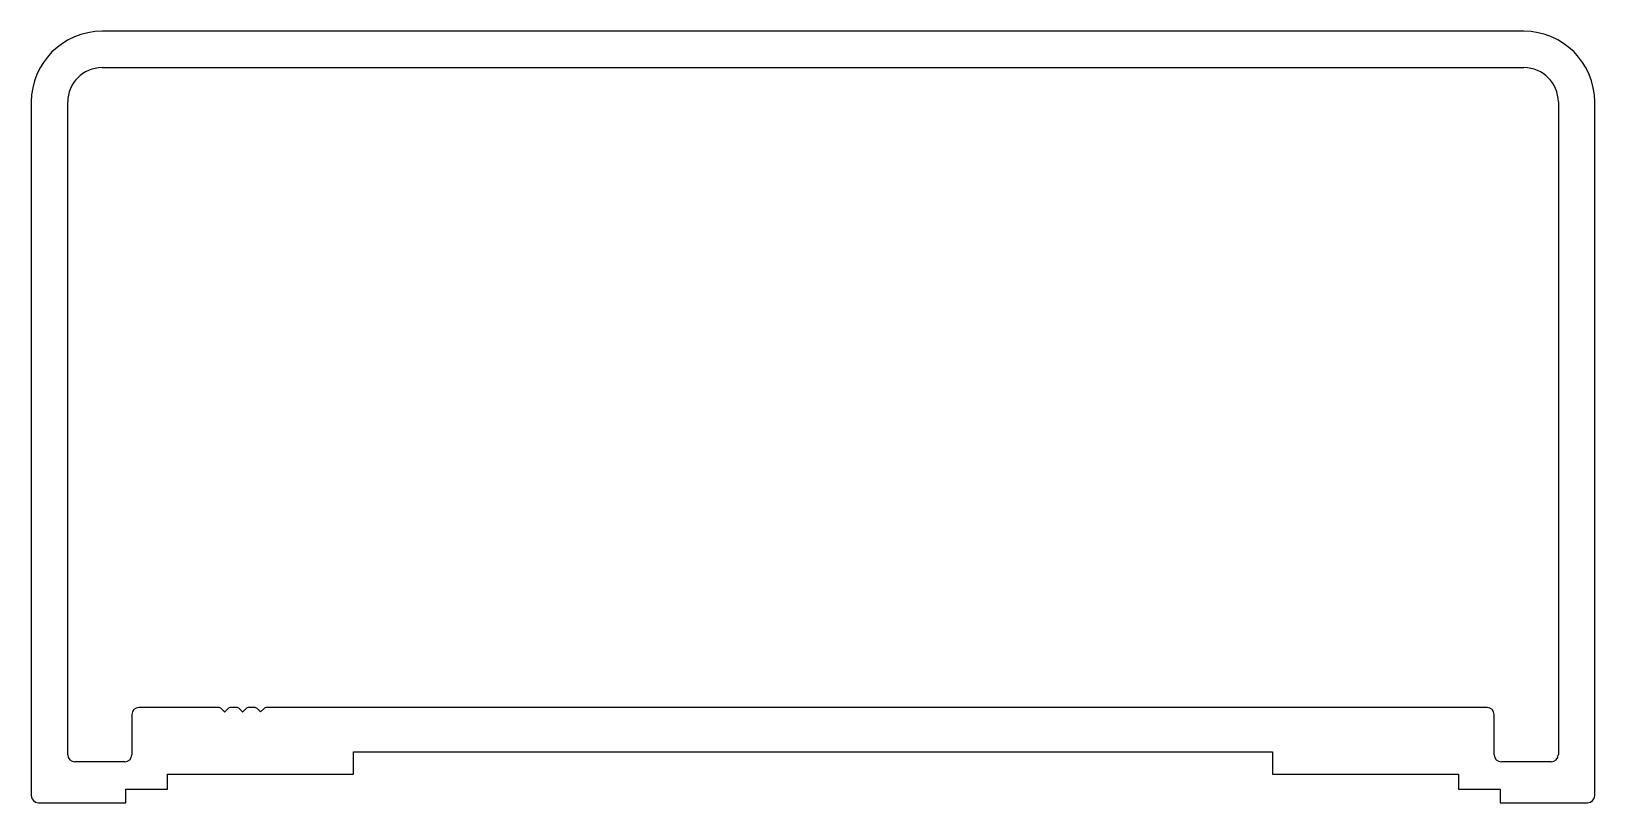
# Model space of a CAD drawing. Header units: inches. Extents: x -41 to 46.2, y -2.8 to 40.3.
import ezdxf

# ---------------------------------------------------------------- set-up
doc = ezdxf.new("R2010")
doc.units = ezdxf.units.IN
doc.header["$MEASUREMENT"] = 0

msp = doc.modelspace()

# ---------------------------------------------------------------- linework, layer by layer
at = {"color": 7, "linetype": 'Continuous'}
for p, q in [((42.299, 40.263), (-37.076, 40.263)), ((-37.076, 38.231), (42.299, 38.231)), ((-41.026, 36.313), (-41.026, -2.419)), ((-38.994, -0.133), (-38.994, 36.313)), ((44.217, 36.313), (44.217, -0.133)), ((46.249, -2.419), (46.249, 36.313)), ((-35.412, 2.108), (-35.412, -0.133)), ((-30.581, 2.504), (-35.016, 2.504)), ((-30.233, 2.259), (-30.404, 2.431)), ((-30.051, 2.431), (-30.222, 2.259)), ((-29.581, 2.504), (-29.874, 2.504)), ((-29.233, 2.259), (-29.404, 2.431)), ((-29.051, 2.431), (-29.222, 2.259)), ((-28.581, 2.504), (-28.874, 2.504)), ((-28.233, 2.259), (-28.404, 2.431)), ((-28.051, 2.431), (-28.222, 2.259)), ((-9.295, 2.504), (-27.874, 2.504)), ((14.518, 2.504), (-9.295, 2.504)), ((40.239, 2.504), (14.518, 2.504)), ((40.635, -0.133), (40.635, 2.108)), ((-23.043, -1.218), (-23.043, 0.034)), ((-23.043, 0.034), (-9.295, 0.034)), ((-9.295, 0.034), (14.518, 0.034)), ((14.518, 0.034), (28.265, 0.034)), ((28.265, 0.034), (28.265, -1.218)), ((-35.809, -0.529), (-38.598, -0.529)), ((43.82, -0.529), (41.031, -0.529)), ((-33.428, -2.053), (-33.428, -1.218)), ((-33.428, -1.218), (-23.043, -1.218)), ((28.265, -1.218), (38.651, -1.218)), ((38.651, -1.218), (38.651, -2.053)), ((-35.743, -2.815), (-35.743, -2.053)), ((-35.743, -2.053), (-33.428, -2.053)), ((38.651, -2.053), (40.965, -2.053)), ((40.965, -2.053), (40.965, -2.815)), ((-40.63, -2.815), (-35.743, -2.815)), ((40.965, -2.815), (45.852, -2.815))]:
    msp.add_line(p, q, dxfattribs=at)
for centre, radius, start, end in [((-37.076, 36.313), 3.95, 90, 180), ((42.299, 36.313), 3.95, 0, 90), ((-37.076, 36.313), 1.918, 90, 180), ((42.299, 36.313), 1.918, 360, 90), ((-35.016, 2.108), 0.396, 90, 180), ((-30.581, 2.254), 0.25, 45, 90), ((-30.227, 2.265), 0.008, 225, 315), ((-29.874, 2.254), 0.25, 90, 135), ((-29.581, 2.254), 0.25, 45, 90), ((-29.228, 2.265), 0.008, 225, 315), ((-28.874, 2.254), 0.25, 90, 135), ((-28.581, 2.254), 0.25, 45, 90), ((-28.228, 2.265), 0.008, 225, 315), ((-27.874, 2.254), 0.25, 90, 135), ((40.239, 2.108), 0.396, 360, 90), ((-38.598, -0.133), 0.396, 180, 270), ((-35.809, -0.133), 0.396, 270, 360), ((41.031, -0.133), 0.396, 180, 270), ((43.82, -0.133), 0.396, 270, 0), ((-40.63, -2.419), 0.396, 180, 270), ((45.852, -2.419), 0.396, 270, 0)]:
    msp.add_arc(centre, radius, start, end, dxfattribs=at)

doc.saveas('drawing.dxf')
